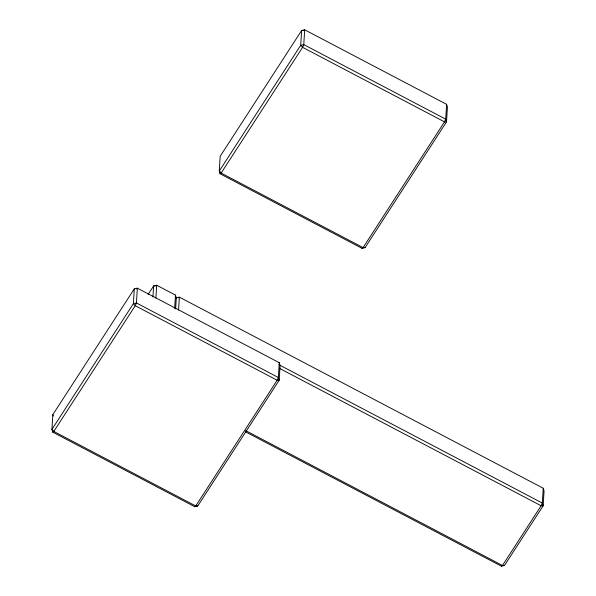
<?xml version="1.0" encoding="UTF-8"?>
<svg xmlns="http://www.w3.org/2000/svg" width="596" height="596" viewBox="0 0 596 596"><rect width="100%" height="100%" fill="white"/><g stroke="black" fill="none" stroke-linecap="round" stroke-linejoin="round"><path stroke-width="0.89" d="M52.85 414.6L51.934 429.411L52.761 432.152L194.683 506.682L197.738 505.982L279.174 380.248L280.098 365.437L279.271 362.696L137.348 288.166L134.294 288.866L52.85 414.6L53.267 415.978M134.294 288.866L133.37 303.669L51.934 429.411L53.811 431.437L195.734 505.967L197.738 505.982M152.941 297.002L153.626 285.931L156.688 285.231L175.477 295.102L176.312 297.844L175.619 308.952M155.884 298.142L156.688 285.231L155.631 285.946M174.65 308.385L175.477 295.102M178.562 310.099L179.366 297.143L176.312 297.844M220.215 171.939L220.095 173.786L362.018 248.316L365.08 247.616L446.516 121.882L447.432 107.079L446.605 104.33L304.69 29.8L301.628 30.5L220.192 156.241L219.268 171.045L220.095 173.786L221.153 173.071L302.589 47.337L303.766 44.603L304.69 29.8M279.271 362.696L278.347 377.499L277.17 380.233L195.734 505.967L194.683 506.682M446.605 104.33L445.681 119.14L444.504 121.867L363.068 247.608L362.018 248.316M178.316 297.858L179.366 297.143L543.239 488.243L542.315 503.046L541.138 505.773L502.465 565.485L501.415 566.2L245.388 431.742M148.099 294.461L153.626 285.931L154.967 285.938M501.415 566.2L504.469 565.5L543.15 505.788L544.066 490.985L543.239 488.243M136.298 288.881L137.348 288.166L136.432 302.969L135.247 305.703L53.811 431.437L52.761 432.152M303.632 30.515L301.628 30.5L300.704 45.303L219.268 171.045L221.153 173.071L363.068 247.608L365.08 247.616M504.469 565.5L502.465 565.485L245.619 430.595M278.883 364.692L542.315 503.046L543.15 505.788L541.138 505.773L280.172 368.723M303.766 44.603L300.704 45.303L302.589 47.337L444.504 121.867L446.516 121.882L445.681 119.14L303.766 44.603M136.432 302.969L133.37 303.669L135.247 305.703L277.17 380.233L279.174 380.248L278.347 377.499L136.432 302.969"/></g></svg>
